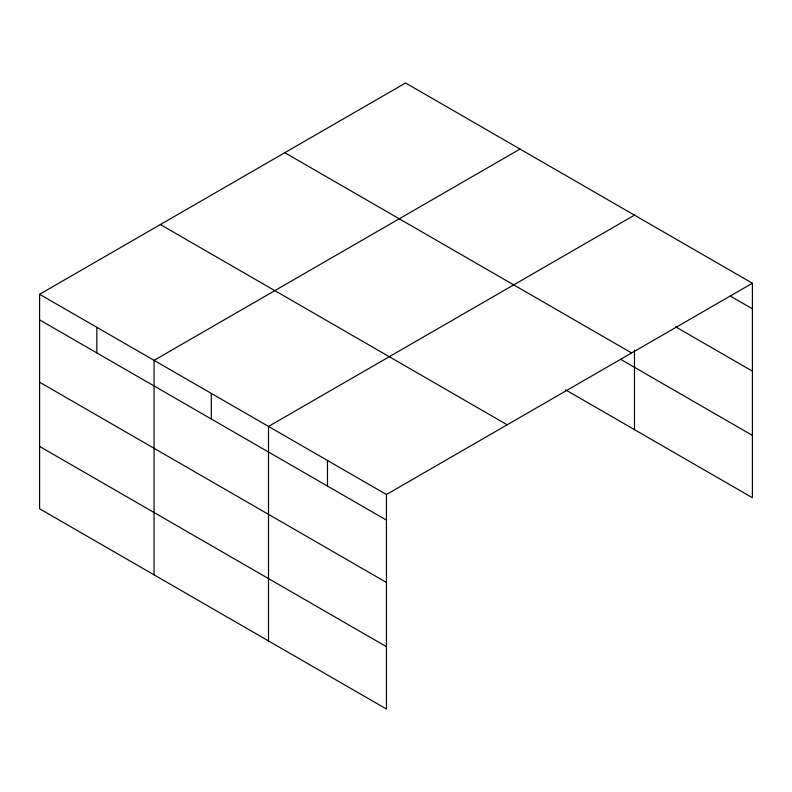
<?xml version="1.0" encoding="UTF-8"?>
<svg xmlns="http://www.w3.org/2000/svg" width="792" height="792" viewBox="0 0 792 792"><rect width="100%" height="100%" fill="white"/><g stroke="black" fill="none" stroke-linecap="round" stroke-linejoin="round"><path stroke-width="1.19" d="M752.4 283.229L405.563 82.982L39.6 294.277L39.6 508.771L386.437 709.018L386.437 494.515L752.4 283.229L752.4 497.722L565.597 389.872M520.027 149.064L154.054 360.36L154.054 574.853M634.481 215.147L268.508 426.433L268.508 640.936M730.293 296.06L752.4 308.821M675.536 326.779L752.4 371.161M284.803 152.708L631.63 352.955M620.7 359.35L752.4 435.382M160.37 224.552L507.197 424.789M39.6 294.277L386.437 494.515M39.6 319.869L386.437 520.106M39.6 382.209L386.437 582.447M39.6 446.431L386.437 646.678M634.481 350.014L634.481 429.64M327.472 460.479L327.472 486.07M211.286 393.396L211.286 418.988M96.832 327.314L96.832 352.905"/></g></svg>
